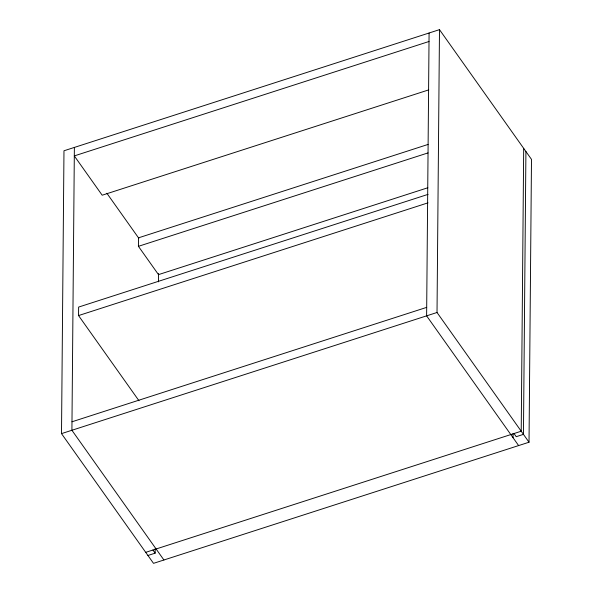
<?xml version="1.0" encoding="UTF-8"?>
<svg xmlns="http://www.w3.org/2000/svg" width="593" height="593" viewBox="0 0 593 593"><rect width="100%" height="100%" fill="white"/><g stroke="black" fill="none" stroke-linecap="round" stroke-linejoin="round"><path stroke-width="0.89" d="M61.509 433.624L63.977 150.778L439.487 29.65L531.491 159.376L529.023 442.222L153.513 563.35L61.509 433.624L437.019 312.496L439.487 29.65M74.377 147.42L71.909 430.266L163.913 559.992M138.992 400.779L78.55 315.565L78.624 307.078L428.064 194.363M427.835 187.751L158.494 274.626L138.421 246.325L138.495 237.837L428.079 144.433M147.931 555.485L155.158 553.158L155.196 548.54M158.435 281.853L158.509 273.536M429.087 33.008L426.619 315.854L518.623 445.58M513.049 437.716L513.086 433.505M523.686 148.369L521.217 431.215L145.708 552.342M525.917 151.511L523.449 434.358L516.221 436.693L513.998 433.542M429.013 41.488L74.303 155.907L102.181 195.216L428.732 89.884M138.421 246.325L428.005 152.912M78.55 315.565L427.99 202.85M71.983 421.786L426.693 307.367M437.019 312.496L529.023 442.222M106.881 193.259L138.858 238.342M152.927 550.015L155.158 553.158"/></g></svg>
